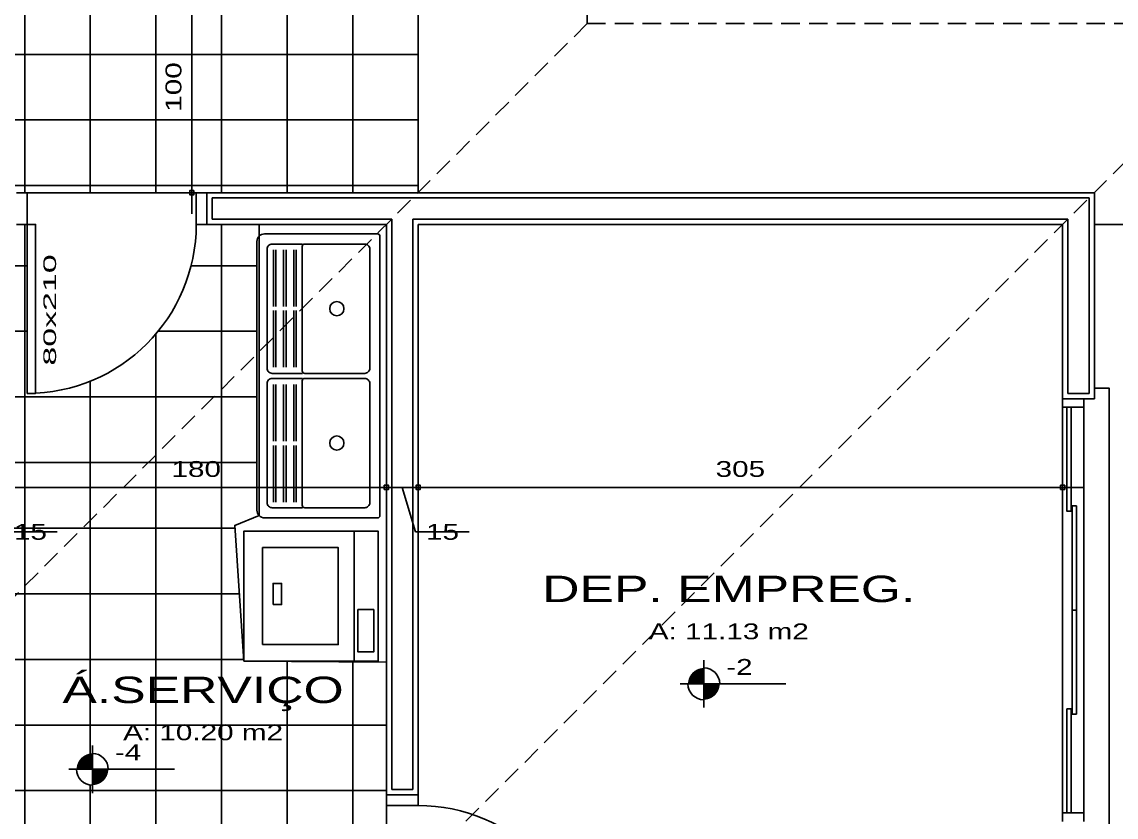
# Model space of a CAD drawing. Extents: x 2280 to 14192, y 1386 to 4696.
# Drawn here: x 5127 to 5645, y 2996 to 3372 of the extents above; entities that cross this region are included whole.
import ezdxf
from ezdxf.enums import TextEntityAlignment as Align

# ---------------------------------------------------------------- set-up
doc = ezdxf.new("R2010")
doc.units = 0
doc.header["$LTSCALE"] = 35
doc.linetypes.add('HIDDEN', pattern=[0.375, 0.25, -0.125])
doc.layers.get('0').update_dxf_attribs({"linetype": 'CONTINUOUS'})
doc.layers.get('DEFPOINTS').update_dxf_attribs({"linetype": 'CONTINUOUS'})
for name, color, linetype in [('COTA', 13, 'CONTINUOUS'), ('EQUIP', 7, 'CONTINUOUS'), ('EQUIP_I', 13, 'CONTINUOUS'), ('ESPECARQ', 2, 'CONTINUOUS'), ('ESQUADRIA', 2, 'CONTINUOUS'), ('HACHURA', 51, 'CONTINUOUS'), ('LINVISTA', 60, 'CONTINUOUS'), ('MOBIL_I', 13, 'CONTINUOUS'), ('PAREDE', 5, 'CONTINUOUS'), ('PROJECAO', 13, 'HIDDEN'), ('REG60-100', 7, 'CONTINUOUS'), ('UNIDADE', 4, 'CONTINUOUS')]:
    doc.layers.add(name, color=color, linetype=linetype)
doc.styles.add('REGUA100', font='arial.ttf', dxfattribs={"width": 1.4})
doc.styles.add('REGUA60', font='romnswin.shx', dxfattribs={"width": 1.4})
doc.styles.get("Standard").update_dxf_attribs({"font": 'ISOCP'})
doc.dimstyles.new('ISO-25', dxfattribs={"dimtxt": 2.5, "dimasz": 2.5, "dimexe": 1.25, "dimexo": 0.625, "dimtad": 1, "dimdec": 4, "dimdsep": 46, "dimlunit": 6, "dimtxsty": 'Standard', "dimcen": 2.5, "dimadec": 0, "dimazin": 0, "dimtfac": 1, "dimtdec": 4, "dimtmove": 0, "dimatfit": 3, "dimfxl": 1, "dimtolj": 1, "dimtzin": 0, "dimarcsym": 0})

# ---------------------------------------------------------------- blocks, each defined once
blk = doc.blocks.new('NIVELPB')
at = {"linetype": 'ByBlock'}
for p, q in [((0, -2.25), (0, 2.25)), ((-2.25, 0), (7.75, 0))]:
    blk.add_line(p, q, dxfattribs=at)
at = {"linetype": 'ByBlock', "const_width": 1.5}
for points in [[(-0.75, 0, -0.414214), (0, 0.75, -0.618034)], [(0, -0.75, 0.414214), (0.75, 0, 0.618034)]]:
    blk.add_lwpolyline(points, format="xyb", dxfattribs=at)
at = {"linetype": 'ByBlock'}
for start, end in [(0, 90), (180, 270)]:
    blk.add_arc((0, 0), 1.5, start, end, dxfattribs=at)
at = {"color": 0, "linetype": 'ByBlock', "style": 'REGUA60', "width": 1.4}
blk.add_attdef('COTAPISO', (2.12, 0.85), '', height=1.5, dxfattribs=at)
blk = doc.blocks.new('INDUNI1')
at = {"color": 0, "style": 'REGUA100', "width": 1.4, "flags": 8}
for tag, p in [('NOME1', (0, 0)), ('NOME2', (0, -4.29))]:
    blk.add_attdef(tag, text='', height=2.5, dxfattribs=at).set_placement(p, align=Align.CENTER)
at = {"layer": 'ESPECARQ', "style": 'REGUA60', "width": 1.4}
blk.add_attdef('AREA', text='', height=1.5, dxfattribs=at).set_placement((0, -7.81), align=Align.CENTER)
at = {"layer": 'ESPECARQ', "style": 'REGUA60', "width": 1.4, "flags": 8}
for tag, p in [('PISO', (0, -10.31)), ('REVPAR', (0, -12.81)), ('PEDIR', (0, -15.31))]:
    blk.add_attdef(tag, text='', height=1.5, dxfattribs=at).set_placement(p, align=Align.CENTER)
blk = doc.blocks.new('EQLAV1_2')
at = {"color": 0}
blk.add_lwpolyline([(30.75, -10), (-30.75, -10), (-30.75, -73.5), (30.75, -73.5)], close=True, dxfattribs=at)
at = {"layer": 'EQUIP_I'}
blk.add_line((30.75, -21.33), (-30.75, -21.33), dxfattribs=at)
for points in [[(6.39, -19.59), (26.39, -19.59), (26.39, -12.1), (6.39, -12.1)], [(22.95, -64.65), (22.95, -28.84), (-22.96, -28.84), (-22.96, -64.65)], [(3.97, -59.71), (3.97, -55.71), (-6.03, -55.71), (-6.03, -59.71)]]:
    blk.add_lwpolyline(points, close=True, dxfattribs=at)
blk = doc.blocks.new('A$C695866A2')
at = {"layer": 'EQUIP', "color": 0, "linetype": 'ByBlock'}
for p, q in [((0, 57), (0, 3.6)), ((69.6, 58.2), (1.2, 58.2)), ((64.8, 58.2), (133.2, 58.2)), ((134.4, 57), (134.4, 3.6)), ((3.6, 0), (67.2, 0)), ((130.8, 0), (67.2, 0))]:
    blk.add_line(p, q, dxfattribs=at)
for centre, radius, start, end in [((1.2, 57), 1.2, 90, 180), ((133.2, 57), 1.2, 0, 90), ((3.6, 3.6), 3.6, 180, 270), ((130.8, 3.6), 3.6, 270, 0)]:
    blk.add_arc(centre, radius, start, end, dxfattribs=at)
at = {"layer": 'EQUIP_I'}
for points in [[(66, 24.98), (66, 51, 0.414214), (63.6, 53.4), (7.2, 53.4, 0.414214), (4.8, 51), (4.8, 24.98)], [(68.4, 24.98), (68.4, 51, -0.414214), (70.8, 53.4), (127.2, 53.4, -0.414214), (129.6, 51), (129.6, 24.98)], [(4.8, 24.8), (4.8, 22.62, 0.414214), (6, 21.42), (7.5, 21.42), (63.12, 21.42), (64.8, 21.42, 0.414214), (66, 22.62), (66, 24.8)], [(4.8, 21.6), (4.8, 7.2, 0.414214), (7.2, 4.8)], [(7.2, 4.8), (63.6, 4.8, 0.414214), (66, 7.2), (66, 21.6, 0.414214)], [(129.6, 24.8), (129.6, 22.62, -0.414214), (128.4, 21.42), (126.9, 21.42), (71.28, 21.42), (69.6, 21.42, -0.414214), (68.4, 22.62), (68.4, 24.8)], [(127.2, 4.8), (70.8, 4.8, -0.414214), (68.4, 7.2), (68.4, 21.6, -0.414214)], [(129.6, 21.6), (129.6, 7.2, -0.414214), (127.2, 4.8)], [(7.5, 18.56), (34.32, 18.56, 0.414214)], [(7.5, 17.42), (34.32, 17.42, 0.414214)], [(36.3, 18.56), (63.12, 18.56, 0.414214)], [(36.3, 17.42), (63.12, 17.42, 0.414214)], [(98.1, 18.56), (71.28, 18.56, -0.414214)], [(98.1, 17.42), (71.28, 17.42, -0.414214)], [(126.9, 18.56), (100.08, 18.56, -0.414214)], [(126.9, 17.42), (100.08, 17.42, -0.414214)], [(7.5, 13.76), (34.32, 13.76, 0.414214)], [(7.5, 12.62), (34.32, 12.62, 0.414214)], [(36.3, 13.76), (63.12, 13.76, 0.414214)], [(36.3, 12.62), (63.12, 12.62, 0.414214)], [(98.1, 13.76), (71.28, 13.76, -0.414214)], [(98.1, 12.62), (71.28, 12.62, -0.414214)], [(126.9, 13.76), (100.08, 13.76, -0.414214)], [(126.9, 12.62), (100.08, 12.62, -0.414214)], [(7.5, 8.96), (34.32, 8.96, 0.414214)], [(7.5, 7.82), (34.32, 7.82, 0.414214)], [(36.3, 8.96), (63.12, 8.96, 0.414214)], [(36.3, 7.82), (63.12, 7.82, 0.414214)], [(98.1, 8.96), (71.28, 8.96, -0.414214)], [(98.1, 7.82), (71.28, 7.82, -0.414214)], [(126.9, 8.96), (100.08, 8.96, -0.414214)], [(126.9, 7.82), (100.08, 7.82, -0.414214)]]:
    blk.add_lwpolyline(points, format="xyb", dxfattribs=at)
for centre in [(35.4, 37.8), (99, 37.8)]:
    blk.add_circle(centre, 3.36, dxfattribs=at)
blk = doc.blocks.new('A$C69DC5F40')
at = {"layer": 'EQUIP', "ltscale": 0.35}
blk.add_blockref('EQLAV1_2', (171.42, 73.5), dxfattribs=at)
at = {"layer": 'MOBIL_I', "ltscale": 0.35}
blk.add_blockref('A$C695866A2', (0, 6.16), dxfattribs=at)
blk = doc.blocks.new('COTAPT')
at = {"color": 0, "linetype": 'ByBlock'}
blk.add_line((0, 0), (200, 0), dxfattribs=at)
at = {"color": 6, "linetype": 'ByBlock'}
blk.add_lwpolyline([(-20, 20), (20, 20), (20, -20), (-20, -20)], close=True, dxfattribs=at)
blk = doc.blocks.new('*D100')
at = {"color": 0, "linetype": 'ByBlock'}
for p, q in [((5634.58, 3276.45), (5750.75, 3276.45)), ((5740.75, 2911.5), (5740.75, 3276.4))]:
    blk.add_line(p, q, dxfattribs=at)
at = {"layer": 'DEFPOINTS', "color": 0, "linetype": 'ByBlock'}
for p in [(5619.58, 3276.45), (5740.75, 3276.45), (5619.58, 2911.45)]:
    blk.add_point(p, dxfattribs=at)
at = {"color": 0, "linetype": 'ByBlock', "xscale": 0.05, "yscale": 0.05, "zscale": 0.05}
for p, rotation in [((5740.75, 3276.45), 90), ((5740.75, 2911.45), 270)]:
    blk.add_blockref('COTAPT', p, dxfattribs=dict(at, rotation=rotation))
at = {"color": 2, "linetype": 'ByBlock', "insert": (5732.1, 3093.95), "char_height": 7.5, "attachment_point": 5, "rotation": 90, "style": 'REGUA60'}
blk.add_mtext('\\A1;365', dxfattribs=at)
blk = doc.blocks.new('*D101')
at = {"color": 0, "linetype": 'ByBlock'}
for p, q in [((5761.85, 3290.28), (5761.85, 3315.58)), ((5649.58, 3291.45), (5750.75, 3291.45)), ((5740.75, 3276.5), (5740.75, 3291.4)), ((5740.75, 3283.95), (5761.85, 3290.28))]:
    blk.add_line(p, q, dxfattribs=at)
at = {"layer": 'DEFPOINTS', "color": 0, "linetype": 'ByBlock'}
for p in [(5634.58, 3291.45), (5740.75, 3291.45), (5619.58, 3276.45)]:
    blk.add_point(p, dxfattribs=at)
at = {"color": 0, "linetype": 'ByBlock', "xscale": 0.05, "yscale": 0.05, "zscale": 0.05}
for p, rotation in [((5740.75, 3291.45), 90), ((5740.75, 3276.45), 270)]:
    blk.add_blockref('COTAPT', p, dxfattribs=dict(at, rotation=rotation))
at = {"color": 2, "linetype": 'ByBlock', "insert": (5761.85, 3295.18), "char_height": 7.5, "attachment_point": 4, "rotation": 90, "style": 'REGUA60'}
blk.add_mtext('\\A1;15', dxfattribs=at)
blk = doc.blocks.new('*D102')
at = {"color": 0, "linetype": 'ByBlock'}
for p, q in [((5729.58, 3371.45), (5750.75, 3371.45)), ((5740.75, 3291.5), (5740.75, 3371.4))]:
    blk.add_line(p, q, dxfattribs=at)
at = {"layer": 'DEFPOINTS', "color": 0, "linetype": 'ByBlock'}
for p in [(5714.58, 3371.45), (5740.75, 3371.45), (5634.58, 3291.45)]:
    blk.add_point(p, dxfattribs=at)
at = {"color": 0, "linetype": 'ByBlock', "xscale": 0.05, "yscale": 0.05, "zscale": 0.05}
for p, rotation in [((5740.75, 3371.45), 90), ((5740.75, 3291.45), 270)]:
    blk.add_blockref('COTAPT', p, dxfattribs=dict(at, rotation=rotation))
at = {"color": 2, "linetype": 'ByBlock', "insert": (5732.1, 3331.45), "char_height": 7.5, "attachment_point": 5, "rotation": 90, "style": 'REGUA60'}
blk.add_mtext('\\A1;80', dxfattribs=at)
blk = doc.blocks.new('*D103')
at = {"color": 0, "linetype": 'ByBlock'}
for p, q in [((5649.58, 3291.45), (5788.31, 3291.45)), ((5778.31, 2151.5), (5778.31, 3291.4)), ((5649.58, 2151.45), (5788.31, 2151.45))]:
    blk.add_line(p, q, dxfattribs=at)
at = {"layer": 'DEFPOINTS', "color": 0, "linetype": 'ByBlock'}
for p in [(5634.58, 3291.45), (5778.31, 3291.45), (5634.58, 2151.45)]:
    blk.add_point(p, dxfattribs=at)
at = {"color": 0, "linetype": 'ByBlock', "xscale": 0.05, "yscale": 0.05, "zscale": 0.05}
for p, rotation in [((5778.31, 3291.45), 90), ((5778.31, 2151.45), 270)]:
    blk.add_blockref('COTAPT', p, dxfattribs=dict(at, rotation=rotation))
at = {"color": 2, "linetype": 'ByBlock', "insert": (5769.66, 2721.45), "char_height": 7.5, "attachment_point": 5, "rotation": 90, "style": 'REGUA60'}
blk.add_mtext('\\A1;1.140', dxfattribs=at)
blk = doc.blocks.new('*D173')
at = {"color": 0, "linetype": 'ByBlock'}
for p, q in [((5314.58, 3261.45), (5314.58, 3141.99)), ((5619.58, 3261.45), (5619.58, 3141.99)), ((5619.53, 3151.99), (5314.63, 3151.99))]:
    blk.add_line(p, q, dxfattribs=at)
at = {"layer": 'DEFPOINTS', "color": 0, "linetype": 'ByBlock'}
for p in [(5314.58, 3276.45), (5619.58, 3276.45), (5314.58, 3151.99)]:
    blk.add_point(p, dxfattribs=at)
at = {"color": 0, "linetype": 'ByBlock', "xscale": 0.05, "yscale": 0.05, "zscale": 0.05, "rotation": 180}
blk.add_blockref('COTAPT', (5314.58, 3151.99), dxfattribs=at)
at = {"color": 0, "linetype": 'ByBlock', "xscale": 0.05, "yscale": 0.05, "zscale": 0.05}
blk.add_blockref('COTAPT', (5619.58, 3151.99), dxfattribs=at)
at = {"color": 2, "linetype": 'ByBlock', "insert": (5467.08, 3160.64), "char_height": 7.5, "attachment_point": 5, "style": 'REGUA60'}
blk.add_mtext('\\A1;305', dxfattribs=at)
blk = doc.blocks.new('*D174')
at = {"color": 0, "linetype": 'ByBlock'}
for p, q in [((5299.58, 3261.45), (5299.58, 3141.99)), ((5314.53, 3151.99), (5299.63, 3151.99)), ((5307.08, 3151.99), (5313.41, 3130.89)), ((5313.41, 3130.89), (5338.71, 3130.89))]:
    blk.add_line(p, q, dxfattribs=at)
at = {"layer": 'DEFPOINTS', "color": 0, "linetype": 'ByBlock'}
for p in [(5299.58, 3276.45), (5314.58, 3276.45), (5299.58, 3151.99)]:
    blk.add_point(p, dxfattribs=at)
at = {"color": 0, "linetype": 'ByBlock', "xscale": 0.05, "yscale": 0.05, "zscale": 0.05, "rotation": 180}
blk.add_blockref('COTAPT', (5299.58, 3151.99), dxfattribs=at)
at = {"color": 0, "linetype": 'ByBlock', "xscale": 0.05, "yscale": 0.05, "zscale": 0.05}
blk.add_blockref('COTAPT', (5314.58, 3151.99), dxfattribs=at)
at = {"color": 2, "linetype": 'ByBlock', "insert": (5318.31, 3130.89), "char_height": 7.5, "attachment_point": 4, "style": 'REGUA60'}
blk.add_mtext('\\A1;15', dxfattribs=at)
blk = doc.blocks.new('*D175')
at = {"color": 0, "linetype": 'ByBlock'}
for p, q in [((5119.58, 3261.45), (5119.58, 3141.99)), ((5299.53, 3151.99), (5119.63, 3151.99))]:
    blk.add_line(p, q, dxfattribs=at)
at = {"layer": 'DEFPOINTS', "color": 0, "linetype": 'ByBlock'}
for p in [(5119.58, 3276.45), (5299.58, 3276.45), (5119.58, 3151.99)]:
    blk.add_point(p, dxfattribs=at)
at = {"color": 0, "linetype": 'ByBlock', "xscale": 0.05, "yscale": 0.05, "zscale": 0.05, "rotation": 180}
blk.add_blockref('COTAPT', (5119.58, 3151.99), dxfattribs=at)
at = {"color": 0, "linetype": 'ByBlock', "xscale": 0.05, "yscale": 0.05, "zscale": 0.05}
blk.add_blockref('COTAPT', (5299.58, 3151.99), dxfattribs=at)
at = {"color": 2, "linetype": 'ByBlock', "insert": (5209.58, 3160.64), "char_height": 7.5, "attachment_point": 5, "style": 'REGUA60'}
blk.add_mtext('\\A1;180', dxfattribs=at)
blk = doc.blocks.new('*D176')
at = {"color": 0, "linetype": 'ByBlock'}
for p, q in [((5104.58, 3261.45), (5104.58, 3141.99)), ((5119.53, 3151.99), (5104.63, 3151.99)), ((5112.08, 3151.99), (5118.41, 3130.89)), ((5118.41, 3130.89), (5143.71, 3130.89))]:
    blk.add_line(p, q, dxfattribs=at)
at = {"layer": 'DEFPOINTS', "color": 0, "linetype": 'ByBlock'}
for p in [(5104.58, 3276.45), (5119.58, 3276.45), (5104.58, 3151.99)]:
    blk.add_point(p, dxfattribs=at)
at = {"color": 0, "linetype": 'ByBlock', "xscale": 0.05, "yscale": 0.05, "zscale": 0.05, "rotation": 180}
blk.add_blockref('COTAPT', (5104.58, 3151.99), dxfattribs=at)
at = {"color": 0, "linetype": 'ByBlock', "xscale": 0.05, "yscale": 0.05, "zscale": 0.05}
blk.add_blockref('COTAPT', (5119.58, 3151.99), dxfattribs=at)
at = {"color": 2, "linetype": 'ByBlock', "insert": (5123.31, 3130.89), "char_height": 7.5, "attachment_point": 4, "style": 'REGUA60'}
blk.add_mtext('\\A1;15', dxfattribs=at)
blk = doc.blocks.new('*D178')
at = {"color": 0, "linetype": 'ByBlock'}
for p, q in [((5174.44, 3391.45), (5217.51, 3391.45)), ((5207.51, 3291.5), (5207.51, 3391.4)), ((5174.44, 3291.45), (5217.51, 3291.45))]:
    blk.add_line(p, q, dxfattribs=at)
at = {"layer": 'DEFPOINTS', "color": 0, "linetype": 'ByBlock'}
for p in [(5159.44, 3391.45), (5207.51, 3391.45), (5159.44, 3291.45)]:
    blk.add_point(p, dxfattribs=at)
at = {"color": 0, "linetype": 'ByBlock', "xscale": 0.05, "yscale": 0.05, "zscale": 0.05}
for p, rotation in [((5207.51, 3391.45), 90), ((5207.51, 3291.45), 270)]:
    blk.add_blockref('COTAPT', p, dxfattribs=dict(at, rotation=rotation))
at = {"color": 2, "linetype": 'ByBlock', "insert": (5198.86, 3341.45), "char_height": 7.5, "attachment_point": 5, "rotation": 90, "style": 'REGUA60'}
blk.add_mtext('\\A1;100', dxfattribs=at)

msp = doc.modelspace()

# ---------------------------------------------------------------- hatches: boundary and pattern name
at = {"layer": 'LINVISTA'}
h = msp.add_hatch(dxfattribs=at)
h.set_pattern_fill('NET', color=256, scale=9.78, style=0)
h.set_pattern_definition([(360, (4414.2, 220.673), (8e-15, 31.0515), []), (90, (4414.2, 220.673), (-31.0515, 1e-14), [])])
h.paths.add_polyline_path([(4708.579, 3291.448), (4794.579, 3291.448), (4794.579, 3298.448), (5034.579, 3298.448), (5034.579, 3291.448), (5124.579, 3291.448), (5129.579, 3291.448), (5209.579, 3291.448), (5214.579, 3291.448), (5314.579, 3291.448), (5314.579, 3391.448), (5239.579, 3391.448), (5234.579, 3391.448), (5234.579, 3406.448), (5168.579, 3406.448), (5164.579, 3406.448), (5164.579, 3391.448), (5159.579, 3391.448), (5134.579, 3391.448), (5064.579, 3391.448), (5064.579, 3401.448), (5064.579, 3481.448), (5064.579, 3491.448), (5074.579, 3491.448), (5074.579, 3616.448), (4954.579, 3616.448), (4954.579, 3391.448), (4914.658, 3391.448, -0.0700148), (4894.579, 3676.448), (4779.535, 3676.448), (4779.535, 3691.448), (4224.579, 3691.448), (4227.064, 3291.448)])
h.paths.add_polyline_path([(4953.869, 3524.703), (5076.475, 3524.703), (5076.475, 3541.135), (4953.869, 3541.135)], flags=25)
h.paths.add_polyline_path([(4985.566, 3512.469), (5044.778, 3512.469), (5044.778, 3521.665), (4985.566, 3521.665)], flags=24)
h.paths.add_polyline_path([(4529.967, 3498.448), (4654.336, 3498.448), (4654.336, 3517.198), (4529.967, 3517.198)], flags=24)
h.paths.add_polyline_path([(4551.066, 3481.892), (4633.237, 3481.892), (4633.237, 3493.38), (4551.066, 3493.38)], flags=24)
h.paths.add_polyline_path([(4928.486, 3301.037), (4994.578, 3301.037), (4994.578, 3310.227), (4928.486, 3310.227)], flags=24)
h = msp.add_hatch(dxfattribs=at)
h.set_pattern_fill('NET', color=256, scale=9.78, style=0)
h.set_pattern_definition([(360, (4414.2, 120.673), (8e-15, 31.0515), []), (90, (4414.2, 120.673), (-31.0515, 1e-14), [])])
h.paths.add_polyline_path([(4790.607, 2958.082), (4784.579, 2958.082), (4784.579, 2876.448), (4724.579, 2876.448), (4724.579, 2776.448), (4729.579, 2776.448), (4734.579, 2776.448), (4734.579, 2856.448), (4738.579, 2856.448), (4738.579, 2856.348, -0.3996375), (4814.579, 2776.448), (4819.579, 2776.448), (5044.579, 2776.448), (5044.579, 2891.448), (5044.579, 2971.448), (5044.579, 2991.448), (5104.579, 2991.448), (5104.579, 2996.448), (5104.579, 3001.448), (5024.579, 3001.448), (5024.579, 3005.448), (5024.679, 3005.448, -0.3996375), (5104.579, 3081.448), (5104.579, 3086.448), (5054.579, 3086.448), (5054.579, 3216.448), (4784.579, 3216.448), (4784.579, 3038.182), (4790.607, 3038.182), (4790.607, 3031.647), (4791.985, 3031.647), (4791.985, 3026.475), (4790.607, 3026.475), (4790.607, 3022.433), (4791.985, 3022.433), (4791.985, 3017.261), (4790.607, 3017.261), (4790.607, 3012.527), (4791.985, 3012.527), (4791.985, 3007.355), (4790.607, 3007.355), (4790.607, 3003.313), (4791.985, 3003.313), (4791.985, 2998.141), (4790.607, 2998.141), (4790.607, 2988.744), (4791.985, 2988.744), (4791.985, 2983.572), (4790.607, 2983.572), (4790.607, 2979.116), (4791.985, 2979.116), (4791.985, 2973.945), (4790.607, 2973.945), (4790.607, 2969.078), (4791.985, 2969.078), (4791.985, 2963.906), (4790.607, 2963.906)])
h.paths.add_polyline_path([(4912.893, 3000.59, -0.4142136), (4905.393, 3008.09), (4909.143, 3008.09, -0.4142136), (4912.893, 3011.84), (4912.893, 3015.59, -0.4142136), (4920.393, 3008.09), (4916.643, 3008.09, -0.4142136), (4912.893, 3004.34)], flags=16)
h.paths.add_polyline_path([(4903.397, 2851.855), (4903.546, 2852.103), (4903.546, 2853.156), (4916.11, 2853.156), (4916.11, 2852.139), (4916.423, 2851.855), (4966.638, 2851.855), (4966.638, 2850.779), (4968.342, 2850.779), (4970.419, 2850.779), (4970.419, 2851.855), (4973.722, 2851.855), (4973.871, 2852.103), (4973.871, 2853.156), (4986.435, 2853.156), (4986.435, 2852.139), (4986.749, 2851.855), (5036.963, 2851.855), (5036.963, 2845.562), (5036.963, 2786.554), (5033.968, 2786.554), (5033.968, 2786.552), (5032.263, 2786.552), (5032.263, 2780.685), (4977.145, 2780.685), (4977.145, 2786.552), (4975.834, 2786.552), (4975.834, 2786.554), (4970.478, 2786.554), (4970.478, 2845.168), (4970.419, 2845.168), (4970.419, 2850.779), (4969.108, 2850.779), (4966.638, 2850.779), (4966.638, 2845.562), (4966.638, 2786.554), (4963.642, 2786.554), (4963.642, 2786.552), (4961.938, 2786.552), (4961.938, 2780.685), (4906.82, 2780.685), (4906.82, 2786.552), (4905.509, 2786.552), (4905.509, 2786.554), (4900.153, 2786.554), (4900.153, 2845.168), (4900.094, 2845.168), (4900.094, 2851.855)], flags=16)
h.paths.add_polyline_path([(4904.41, 2852.955), (4914.778, 2852.955), (4916.947, 2850.905), (4903.079, 2850.905)], flags=0)
h.paths.add_polyline_path([(4985.103, 2852.955), (4987.272, 2850.905), (4973.404, 2850.905), (4974.735, 2852.955)], flags=0)
h.paths.add_polyline_path([(5299.579, 3001.448), (5299.579, 3006.448), (5299.579, 3069.32), (5232.149, 3069.774), (5227.8, 3133.948), (5239.364, 3138.602, -0.1989124), (5238.31, 3141.147), (5238.31, 3204.747), (5238.31, 3268.347, -0.1989124), (5239.364, 3270.893), (5239.364, 3276.448), (5214.579, 3276.448), (5209.579, 3276.448, -0.3996375), (5133.579, 3196.548), (5133.579, 3196.448), (5129.579, 3196.448), (5129.579, 3276.448), (5124.579, 3276.448), (5119.579, 3276.448), (5119.579, 3086.448), (5119.579, 3081.448), (5119.579, 3001.448), (5119.579, 2996.448), (5119.579, 2991.448), (5119.579, 2976.448), (5119.579, 2971.448), (5119.579, 2891.448), (5119.579, 2776.448), (5124.579, 2776.448), (5129.579, 2776.448), (5129.579, 2866.448), (5133.579, 2866.448), (5133.579, 2866.359, -0.4012509), (5219.579, 2776.448), (5224.579, 2776.448), (5299.579, 2776.448), (5299.579, 2821.448), (5299.579, 2826.448), (5314.579, 2826.448), (5314.579, 2882.448), (5314.579, 2886.448), (5299.579, 2886.448), (5299.579, 2891.448), (5299.579, 2916.448), (5299.579, 2921.448)])
h.paths.add_polyline_path([(5164.225, 3018.602, -0.4142136), (5160.475, 3014.852), (5160.475, 3011.102, -0.4142136), (5152.975, 3018.602), (5156.725, 3018.602, -0.4142136), (5160.475, 3022.352), (5160.475, 3026.102, -0.4142136), (5167.975, 3018.602)], flags=16)
h.paths.add_polyline_path([(4923.603, 3010.466), (4946.853, 3010.466), (4946.853, 3021.716), (4923.603, 3021.716)], flags=24)
h.paths.add_polyline_path([(4867.399, 3039.072), (4982.698, 3039.072), (4982.698, 3058.475), (4867.399, 3058.475)], flags=24)
h.paths.add_polyline_path([(4895.606, 3023.005), (5002.356, 3023.005), (5002.356, 3034.255), (4895.606, 3034.255)], flags=24)
h.paths.add_polyline_path([(5171.185, 3020.978), (5194.935, 3020.978), (5194.935, 3032.228), (5171.185, 3032.228)], flags=24)
h.paths.add_polyline_path([(5112.833, 3037.673), (5304.796, 3037.673), (5304.796, 3066.54), (5112.833, 3066.54)], flags=9)
h.paths.add_polyline_path([(5176.24, 3026.56), (5282.99, 3026.56), (5282.99, 3037.81), (5176.24, 3037.81)], flags=24)

# ---------------------------------------------------------------- linework, layer by layer
at = {"layer": 'DEFPOINTS'}
msp.add_lwpolyline([(5299.579, 3069.32), (5232.149, 3069.774), (5227.8, 3133.948), (5239.364, 3138.602), (5239.364, 3276.448)], dxfattribs=at)
at = {"layer": 'ESQUADRIA', "color": 1}
for p, q in [((5619.579, 3189.948), (5619.579, 2997.948)), ((5629.579, 3189.948), (5629.579, 2997.948))]:
    msp.add_line(p, q, dxfattribs=at)
at = {"layer": 'ESQUADRIA'}
for points in [[(5124.579, 3276.448), (5129.579, 3276.448), (5129.579, 3291.448), (5124.579, 3291.448)], [(5214.579, 3276.448), (5209.579, 3276.448), (5209.579, 3291.448), (5214.579, 3291.448)], [(5634.579, 3198.948), (5641.579, 3198.948), (5641.579, 2988.948), (5634.579, 2988.948)], [(5619.579, 3193.948), (5619.579, 3189.948), (5629.579, 3189.948), (5629.579, 3193.948)], [(5314.579, 3006.448), (5314.579, 3001.448), (5299.579, 3001.448), (5299.579, 3006.448)], [(5619.579, 2993.948), (5619.579, 2997.948), (5629.579, 2997.948), (5629.579, 2993.948)]]:
    msp.add_lwpolyline(points, dxfattribs=at)
for points in [[(5129.579, 3196.448), (5129.579, 3276.448), (5133.579, 3276.448), (5133.579, 3196.448)], [(5621.579, 3189.948), (5621.579, 3140.698), (5623.579, 3140.698), (5623.579, 3189.948)], [(5624.079, 3143.198), (5624.079, 3093.948), (5626.079, 3093.948), (5626.079, 3143.198)], [(5624.079, 3093.948), (5624.079, 3044.698), (5626.079, 3044.698), (5626.079, 3093.948)], [(5621.579, 3047.198), (5621.579, 2997.948), (5623.579, 2997.948), (5623.579, 3047.198)]]:
    msp.add_lwpolyline(points, close=True, dxfattribs=at)
at = {"layer": 'HACHURA'}
msp.add_line((5299.579, 3001.448), (5299.579, 2921.448), dxfattribs=at)
at = {"layer": 'LINVISTA'}
for p, q in [((5314.579, 3291.448), (5314.579, 3691.448)), ((5209.579, 3291.448), (5129.579, 3291.448)), ((5214.579, 3291.448), (5634.579, 3291.448)), ((5214.579, 3276.448), (5214.579, 3291.448)), ((5634.579, 3291.448), (5634.579, 3193.948)), ((5299.579, 3276.448), (5214.579, 3276.448)), ((5299.579, 3006.448), (5299.579, 3276.448)), ((5314.579, 3276.448), (5314.579, 3006.448)), ((5619.579, 3276.448), (5314.579, 3276.448)), ((5619.579, 3193.948), (5619.579, 3276.448)), ((5634.579, 3193.948), (5619.579, 3193.948)), ((5314.579, 3006.448), (5299.579, 3006.448))]:
    msp.add_line(p, q, dxfattribs=at)
at = {"layer": 'MOBIL_I'}
for centre, start, end in [((5129.579, 3276.448), 270, 0), ((5314.579, 2921.448), 0, 90)]:
    msp.add_arc(centre, 80, start, end, dxfattribs=at)
at = {"layer": 'PAREDE'}
for p, q in [((5217.079, 3288.948), (5632.079, 3288.948)), ((5217.079, 3278.948), (5217.079, 3288.948)), ((5632.079, 3288.948), (5632.079, 3196.448)), ((5302.079, 3278.948), (5217.079, 3278.948)), ((5302.079, 3008.948), (5302.079, 3278.948)), ((5312.079, 3278.948), (5312.079, 3008.948)), ((5622.079, 3278.948), (5312.079, 3278.948)), ((5622.079, 3196.448), (5622.079, 3278.948)), ((5632.079, 3196.448), (5622.079, 3196.448)), ((5312.079, 3008.948), (5302.079, 3008.948))]:
    msp.add_line(p, q, dxfattribs=at)
at = {"layer": 'PROJECAO'}
for p, q in [((5394.579, 3371.448), (5394.579, 3771.448)), ((5394.579, 3371.448), (4769.579, 2746.448)), ((5714.579, 3371.448), (5064.579, 2721.448)), ((5394.579, 3371.448), (5714.579, 3371.448))]:
    msp.add_line(p, q, dxfattribs=at)

# ---------------------------------------------------------------- block references
at = {"layer": 'COTA', "color": 2, "xscale": 5, "yscale": 5, "zscale": 5}
for p, values in [((5449.793, 3059.014), {'COTAPISO': '-2'}), ((5160.475, 3018.602), {'COTAPISO': '-4'})]:
    msp.add_blockref('NIVELPB', p, dxfattribs=at).add_auto_attribs(values)
at = {"layer": 'ESPECARQ', "rotation": 270}
msp.add_blockref('A$C69DC5F40', (5232.149, 3271.947), dxfattribs=at)
at = {"layer": 'UNIDADE', "xscale": 5, "yscale": 5, "zscale": 5}
for p, values in [((5461.6, 3119.159), {'NOME2': 'DEP. EMPREG.', 'AREA': 'A: 11.13 m2'}), ((5212.815, 3071.378), {'NOME2': 'Á.SERVIÇO', 'AREA': 'A: 10.20 m2'})]:
    msp.add_blockref('INDUNI1', p, dxfattribs=at).add_auto_attribs(values)

# ---------------------------------------------------------------- texts
at = {"layer": 'REG60-100', "style": 'REGUA60', "width": 2}
msp.add_text('80x210', height=6, rotation=90, dxfattribs=at).set_placement((5143.248, 3209.611))

# ---------------------------------------------------------------- dimensions: what is measured, and where the dimension line sits
at = {"layer": 'COTA'}
for base, p1, p2, override, picture, middle in [((5207.509, 3391.448), (5159.437, 3291.448), (5159.437, 3391.448), {"dimscale": 5, "dimtxt": 1.5, "dimasz": 0.01, "dimexe": 2, "dimexo": 3, "dimgap": 0.98, "dimdec": 2, "dimrnd": 0.5, "dimtxsty": 'REGUA60', "dimblk": 'COTAPT', "dimcen": 4, "dimdle": 4, "dimclrt": 2, "dimaunit": 1, "dimtofl": 0}, '*D178', (5198.859, 3341.448)), ((5740.747, 3371.448), (5634.579, 3291.448), (5714.579, 3371.448), {"dimscale": 5, "dimtxt": 1.5, "dimasz": 0.01, "dimexe": 2, "dimexo": 3, "dimgap": 0.98, "dimdec": 2, "dimrnd": 0.5, "dimtxsty": 'REGUA60', "dimblk": 'COTAPT', "dimcen": 4, "dimdle": 4, "dimse1": 1, "dimclrt": 2, "dimaunit": 1, "dimtofl": 0, "dimtmove": 1}, '*D102', (5732.097, 3331.448)), ((5740.747, 3291.448), (5619.579, 3276.448), (5634.579, 3291.448), {"dimscale": 5, "dimtxt": 1.5, "dimasz": 0.01, "dimexe": 2, "dimexo": 3, "dimgap": 0.98, "dimdec": 2, "dimrnd": 0.5, "dimtxsty": 'REGUA60', "dimblk": 'COTAPT', "dimcen": 4, "dimdle": 4, "dimse1": 1, "dimclrt": 2, "dimaunit": 1, "dimtofl": 0, "dimtmove": 1}, '*D101', (5761.847, 3295.178)), ((5778.306, 3291.448), (5634.579, 2151.448), (5634.579, 3291.448), {"dimscale": 5, "dimtxt": 1.5, "dimasz": 0.01, "dimexe": 2, "dimexo": 3, "dimgap": 0.98, "dimdec": 2, "dimrnd": 0.5, "dimtxsty": 'REGUA60', "dimblk": 'COTAPT', "dimcen": 4, "dimdle": 4, "dimclrt": 2, "dimaunit": 1, "dimtofl": 0}, '*D103', (5769.656, 2721.448)), ((5740.747, 3276.448), (5619.579, 2911.448), (5619.579, 3276.448), {"dimscale": 5, "dimtxt": 1.5, "dimasz": 0.01, "dimexe": 2, "dimexo": 3, "dimgap": 0.98, "dimdec": 2, "dimrnd": 0.5, "dimtxsty": 'REGUA60', "dimblk": 'COTAPT', "dimcen": 4, "dimdle": 4, "dimse1": 1, "dimclrt": 2, "dimaunit": 1, "dimtofl": 0, "dimtmove": 1}, '*D100', (5732.097, 3093.948))]:
    dim = msp.add_linear_dim(base=base, p1=p1, p2=p2, angle=90, dimstyle='ISO-25', override=override, dxfattribs=at)
    dim.commit()
    dim.dimension.update_dxf_attribs({"geometry": picture, "text_midpoint": middle})
for base, p1, p2, override, picture, middle in [((5104.579, 3151.994), (5119.579, 3276.448), (5104.579, 3276.448), {"dimscale": 5, "dimtxt": 1.5, "dimasz": 0.01, "dimexe": 2, "dimexo": 3, "dimgap": 0.98, "dimdec": 2, "dimrnd": 0.5, "dimtxsty": 'REGUA60', "dimblk": 'COTAPT', "dimcen": 4, "dimdle": 4, "dimse1": 1, "dimclrt": 2, "dimaunit": 1, "dimtofl": 0, "dimtmove": 1}, '*D176', (5123.309, 3130.894)), ((5119.579, 3151.994), (5299.579, 3276.448), (5119.579, 3276.448), {"dimscale": 5, "dimtxt": 1.5, "dimasz": 0.01, "dimexe": 2, "dimexo": 3, "dimgap": 0.98, "dimdec": 2, "dimrnd": 0.5, "dimtxsty": 'REGUA60', "dimblk": 'COTAPT', "dimcen": 4, "dimdle": 4, "dimse1": 1, "dimclrt": 2, "dimaunit": 1, "dimtofl": 0, "dimtmove": 1}, '*D175', (5209.579, 3160.644)), ((5299.579, 3151.994), (5314.579, 3276.448), (5299.579, 3276.448), {"dimscale": 5, "dimtxt": 1.5, "dimasz": 0.01, "dimexe": 2, "dimexo": 3, "dimgap": 0.98, "dimdec": 2, "dimrnd": 0.5, "dimtxsty": 'REGUA60', "dimblk": 'COTAPT', "dimcen": 4, "dimdle": 4, "dimse1": 1, "dimclrt": 2, "dimaunit": 1, "dimtofl": 0, "dimtmove": 1}, '*D174', (5318.309, 3130.894)), ((5314.579, 3151.994), (5619.579, 3276.448), (5314.579, 3276.448), {"dimscale": 5, "dimtxt": 1.5, "dimasz": 0.01, "dimexe": 2, "dimexo": 3, "dimgap": 0.98, "dimdec": 2, "dimrnd": 0.5, "dimtxsty": 'REGUA60', "dimblk": 'COTAPT', "dimcen": 4, "dimdle": 4, "dimclrt": 2, "dimaunit": 1, "dimtofl": 0}, '*D173', (5467.079, 3160.644))]:
    dim = msp.add_linear_dim(base=base, p1=p1, p2=p2, dimstyle='ISO-25', override=override, dxfattribs=at)
    dim.commit()
    dim.dimension.update_dxf_attribs({"geometry": picture, "text_midpoint": middle})

doc.saveas('drawing.dxf')
